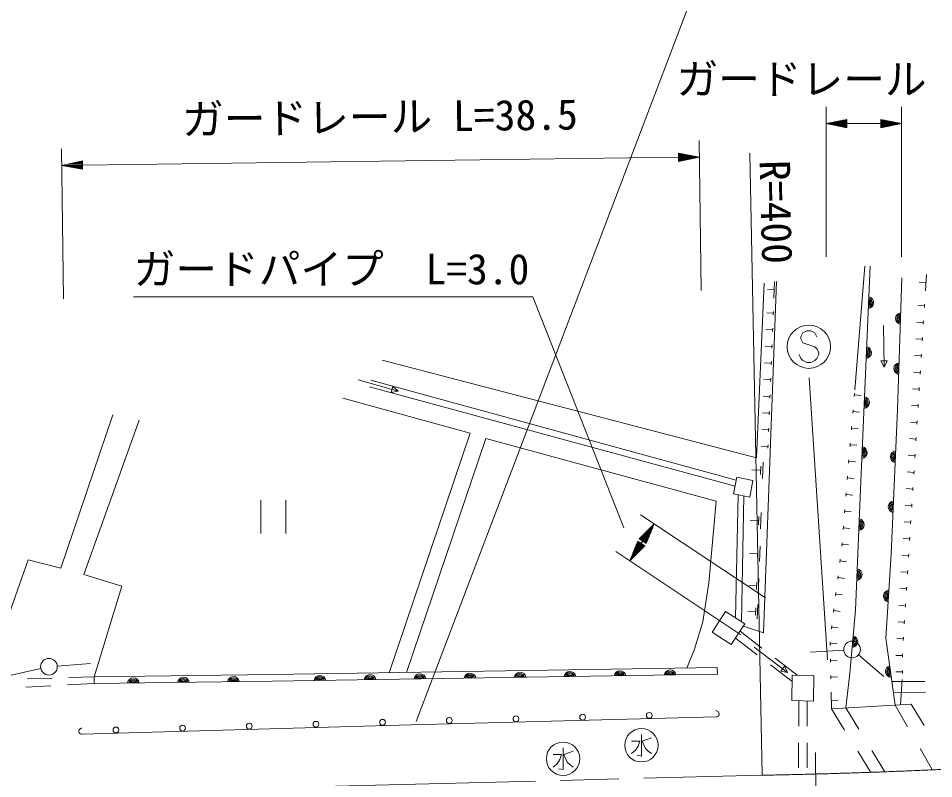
# Model space of a CAD drawing. Units: millimetres, scale not verified. Extents: x 40000 to 680000, y 20000 to 380000.
# Drawn here: x 111079 to 165978, y 288794 to 334397 of the extents above; entities that cross this region are included whole.
import ezdxf
from ezdxf.enums import TextEntityAlignment as Align

# ---------------------------------------------------------------- set-up
doc = ezdxf.new("R2010")
doc.units = ezdxf.units.MM
doc.header["$LTSCALE"] = 1000
doc.linetypes.add('CHAIN', pattern=[18.5, 12, -1.5, 3.5, -1.5])
for name, color, linetype, lineweight in [('M-BGD', 7, 'Continuous', 13), ('M-BGD-EXST', 7, 'Continuous', 13), ('M-BMK', 2, 'CHAIN', 13), ('M-BMK-SRVR', 3, 'Continuous', 13), ('M-STR-HTXT', 7, 'Continuous', 13), ('M-STR-STR1', 1, 'Continuous', 13), ('M-STR-STRC', 7, 'Continuous', 13)]:
    doc.layers.add(name, color=color, linetype=linetype, lineweight=lineweight)
doc.styles.add('ＭＳ ゴシック', font='')
doc.styles.get('ＭＳ ゴシック').set_extended_font_data('MS Gothic')

msp = doc.modelspace()

# ---------------------------------------------------------------- linework, layer by layer
at = {"layer": 'M-BGD'}
for p, q in [((161239, 312117), (161849, 319535)), ((165544, 319042), (165481, 318044)), ((155812, 318512), (155356, 308043)), ((156557, 318611), (155767, 297541)), ((156437, 318616), (156396, 317617)), ((165513, 318543), (165114, 318568)), ((156417, 318117), (156017, 318133)), ((156364, 316818), (156356, 316618)), ((165424, 317145), (165025, 317171)), ((165431, 317245), (165418, 317046)), ((156360, 316718), (155961, 316734)), ((165367, 316247), (165355, 316048)), ((156320, 315718), (155920, 315735)), ((156324, 315818), (156316, 315619)), ((162961, 315983), (163008, 313483)), ((165361, 316147), (164962, 316173)), ((165298, 315149), (164899, 315175)), ((165304, 315249), (165291, 315050)), ((156280, 314719), (155880, 314735)), ((156284, 314819), (156276, 314619)), ((165234, 314151), (164835, 314177)), ((165241, 314251), (165228, 314052)), ((132895, 313893), (155356, 308043)), ((156239, 313720), (155840, 313736)), ((156243, 313820), (156235, 313620)), ((162814, 313855), (163189, 313862)), ((163008, 313483), (162814, 313855)), ((163189, 313862), (163008, 313483)), ((165171, 313153), (164772, 313179)), ((165177, 313253), (165165, 313054)), ((131455, 312715), (133858, 312026)), ((154138, 306701), (132231, 312691)), ((156199, 312721), (155799, 312737)), ((156203, 312821), (156195, 312621)), ((132141, 312296), (154066, 306330)), ((133446, 311949), (133549, 312310)), ((133858, 312026), (133446, 311949)), ((133549, 312310), (133858, 312026)), ((161206, 311714), (161222, 311913)), ((165108, 312155), (164709, 312181)), ((165114, 312255), (165102, 312056)), ((156159, 311722), (155759, 311738)), ((156163, 311822), (156155, 311622)), ((161214, 311813), (161613, 311781)), ((156118, 310723), (155719, 310739)), ((156122, 310822), (156114, 310623)), ((161123, 310717), (161140, 310917)), ((161132, 310817), (161530, 310784)), ((165045, 311157), (164645, 311183)), ((165051, 311257), (165038, 311058)), ((164981, 310159), (164582, 310185)), ((164988, 310259), (164975, 310060)), ((156078, 309723), (155678, 309739)), ((156082, 309823), (156074, 309623)), ((161041, 309721), (161058, 309920)), ((161049, 309820), (161448, 309787)), ((164918, 309161), (164519, 309187)), ((164924, 309261), (164912, 309062)), ((156038, 308724), (155638, 308740)), ((156042, 308824), (156034, 308624)), ((160959, 308724), (160975, 308923)), ((160967, 308824), (161366, 308791)), ((164855, 308163), (164456, 308189)), ((164861, 308263), (164849, 308064)), ((155610, 307539), (155592, 307046)), ((155751, 307780), (155714, 306795)), ((160877, 307727), (160893, 307927)), ((160885, 307827), (161283, 307794)), ((155601, 307293), (155076, 307312)), ((160794, 306731), (160811, 306930)), ((164792, 307165), (164392, 307191)), ((164798, 307265), (164785, 307066)), ((160803, 306830), (161201, 306798)), ((154244, 305818), (154086, 298441)), ((160712, 305734), (160729, 305933)), ((160720, 305834), (161119, 305801)), ((164728, 306167), (164329, 306193)), ((164735, 306267), (164722, 306068)), ((125624, 305499), (125624, 303499)), ((127124, 305499), (127124, 303499)), ((154459, 298197), (154587, 305751)), ((164671, 305269), (164659, 305070)), ((155638, 304761), (155601, 303776)), ((160630, 304738), (160646, 304937)), ((160638, 304837), (161037, 304804)), ((164665, 305169), (164266, 305195)), ((155488, 304274), (154963, 304293)), ((155497, 304520), (155479, 304027)), ((164602, 304171), (164203, 304197)), ((164608, 304271), (164595, 304072)), ((160548, 303741), (160564, 303940)), ((160556, 303841), (160954, 303808)), ((164539, 303173), (164139, 303199)), ((164545, 303273), (164532, 303074)), ((155430, 302520), (155413, 302058)), ((155562, 302747), (155528, 301823)), ((160465, 302744), (160482, 302944)), ((160473, 302844), (160872, 302811)), ((155422, 302289), (154929, 302308)), ((160347, 301751), (160372, 301950)), ((164475, 302175), (164076, 302201)), ((164482, 302275), (164469, 302076)), ((160360, 301851), (160757, 301800)), ((160221, 300760), (160246, 300958)), ((160233, 300859), (160630, 300808)), ((164412, 301177), (164013, 301203)), ((164418, 301277), (164406, 301078)), ((155358, 300366), (154896, 300383)), ((155366, 300582), (155349, 300150)), ((155489, 300794), (155457, 299929)), ((160094, 299768), (160119, 299966)), ((160107, 299867), (160504, 299816)), ((164349, 300180), (163950, 300205)), ((164355, 300279), (164342, 300080)), ((155431, 299248), (155399, 298383)), ((164285, 299182), (163886, 299207)), ((164292, 299281), (164279, 299082)), ((155300, 298820), (154838, 298837)), ((155308, 299036), (155292, 298604)), ((159968, 298776), (159993, 298974)), ((159980, 298875), (160377, 298824)), ((164222, 298184), (163823, 298209)), ((164229, 298283), (164216, 298084)), ((154366, 297640), (155680, 296627)), ((154566, 297947), (155767, 297541)), ((159841, 297784), (159866, 297982)), ((159854, 297883), (160251, 297832)), ((154091, 297219), (155394, 296225)), ((164159, 297186), (163760, 297211)), ((164165, 297285), (164153, 297086)), ((155220, 296673), (157214, 295165)), ((160581, 296512), (158585, 296390)), ((159776, 296788), (159772, 296988)), ((159774, 296888), (160174, 296896)), ((156472, 296016), (157787, 295003)), ((159796, 295789), (159792, 295989)), ((161462, 296220), (162991, 294931)), ((164109, 296187), (163709, 296187)), ((164109, 296287), (164109, 296087)), ((112431, 295402), (110480, 294963)), ((113418, 295549), (115412, 295698)), ((152996, 295453), (153003, 295061)), ((156189, 295619), (157492, 294625)), ((156802, 295241), (157028, 295540)), ((157028, 295540), (157214, 295165)), ((159794, 295889), (160194, 295896)), ((111618, 294782), (113117, 294827)), ((114116, 294856), (115630, 294902)), ((115635, 294509), (115630, 294902)), ((157214, 295165), (156802, 295241)), ((159816, 294789), (159812, 294989)), ((159814, 294889), (160213, 294897)), ((164109, 295199), (163709, 295199)), ((164109, 295287), (164109, 295110)), ((113038, 294363), (111540, 294279)), ((115635, 294509), (114036, 294419)), ((163471, 294616), (165451, 294620)), ((164091, 294734), (163993, 293223)), ((159851, 292989), (159831, 293989)), ((165480, 293978), (163564, 293955)), ((157885, 291940), (157894, 293466)), ((158396, 293458), (158396, 291946)), ((159841, 293489), (160241, 293497)), ((157870, 289440), (157879, 290940)), ((158396, 290946), (158396, 289446)), ((158880, 290374), (158907, 287875))]:
    msp.add_line(p, q, dxfattribs=at)
for points in [[(160710, 293038), (160952, 295128), (161293, 298896), (161598, 306161), (162172, 319535)], [(164073, 318835), (163804, 310942), (163428, 302259), (163105, 297227), (163669, 293204)], [(130536, 311624), (138178, 309507), (133317, 295145)], [(116758, 310616), (113637, 301413), (111663, 301916), (109105, 294707)], [(115630, 294902), (117278, 300337), (115018, 301037), (118337, 310293)], [(134358, 295162), (139111, 309202), (152924, 305435), (152493, 300537), (152135, 298205), (151632, 296572), (151166, 295425)], [(152996, 295453), (126321, 295036), (115630, 294902)], [(153003, 295061), (126327, 294644), (115635, 294509)], [(152926, 292496), (133893, 292002), (114904, 291455)]]:
    msp.add_lwpolyline(points, dxfattribs=at)
for points in [[(154171, 306870), (155140, 306681), (154945, 305682), (153976, 305870)], [(153498, 298824), (152691, 297586), (153841, 296836), (154648, 298074)], [(158799, 294985), (158772, 293451), (157472, 293474), (157499, 295008)]]:
    msp.add_lwpolyline(points, close=True, dxfattribs=at)
for centre, radius in [((161080, 296543), 500), ((112919, 295511), 500), ((144924, 292488), 175), ((148922, 292592), 175), ((124931, 291944), 175), ((128929, 292059), 175), ((132927, 292175), 175), ((136926, 292281), 175), ((140925, 292385), 175), ((116934, 291714), 175), ((120932, 291829), 175)]:
    msp.add_circle(centre, radius, dxfattribs=at)
for centre, radius, start, end in [((162024, 317346), 354, 276.3395, 78.7447), ((162024, 317346), 283, 278.5636, 76.5207), ((162024, 317346), 212, 282.3099, 72.7744), ((162024, 317346), 142, 290.0216, 65.0626), ((162024, 317346), 100, 300.3393, 54.745), ((164044, 316386), 354, 96.8449, 259.2501), ((164044, 316386), 283, 99.0689, 257.026), ((164044, 316386), 212, 102.8153, 253.2797), ((164044, 316386), 142, 110.527, 245.568), ((164044, 316386), 100, 120.8447, 235.2503), ((161895, 314349), 354, 276.3395, 78.7447), ((161895, 314349), 283, 278.5636, 76.5207), ((161895, 314349), 212, 282.3099, 72.7744), ((161895, 314349), 142, 290.0216, 65.0626), ((161895, 314349), 100, 300.3393, 54.745), ((163942, 313388), 354, 96.8449, 259.2501), ((163942, 313388), 283, 99.0689, 257.026), ((163942, 313388), 212, 102.8153, 253.2797), ((163942, 313388), 142, 110.527, 245.568), ((163942, 313388), 100, 120.8447, 235.2503), ((161766, 311352), 354, 276.3395, 78.7447), ((161766, 311352), 283, 278.5636, 76.5207), ((161766, 311352), 212, 282.3099, 72.7744), ((161766, 311352), 142, 290.0216, 65.0626), ((161766, 311352), 100, 300.3393, 54.745), ((161638, 308355), 354, 276.3395, 78.7447), ((161638, 308355), 283, 278.5636, 76.5207), ((161638, 308355), 212, 282.3099, 72.7744), ((161638, 308355), 142, 290.0216, 65.0626), ((161638, 308355), 100, 300.3393, 54.745), ((163735, 308097), 354, 96.313, 258.7182), ((163735, 308097), 283, 98.537, 256.4941), ((163735, 308097), 212, 102.2834, 252.7478), ((163735, 308097), 142, 109.9951, 245.0361), ((163735, 308097), 100, 120.3127, 234.7184), ((163605, 305100), 354, 96.313, 258.7182), ((163605, 305100), 283, 98.537, 256.4941), ((163605, 305100), 212, 102.2834, 252.7478), ((163605, 305100), 142, 109.9951, 245.0361), ((163605, 305100), 100, 120.3127, 234.7184), ((161454, 304029), 354, 276.3938, 78.799), ((161454, 304029), 283, 278.6178, 76.575), ((161454, 304029), 212, 282.3642, 72.8286), ((161454, 304029), 142, 290.0759, 65.1169), ((161454, 304029), 100, 300.3936, 54.7992), ((161328, 301032), 354, 276.3938, 78.799), ((161328, 301032), 283, 278.6178, 76.575), ((161328, 301032), 212, 282.3642, 72.8286), ((161328, 301032), 142, 290.0759, 65.1169), ((161328, 301032), 100, 300.3936, 54.7992), ((163320, 299740), 354, 95.1257, 257.5309), ((163320, 299740), 283, 97.3498, 255.3068), ((163320, 299740), 212, 101.0961, 251.5605), ((163320, 299740), 142, 108.8078, 243.8488), ((163320, 299740), 100, 119.1255, 233.5311), ((161068, 297017), 354, 273.6276, 76.0328), ((161068, 297017), 283, 275.8516, 73.8087), ((161068, 297017), 212, 279.598, 70.0624), ((161068, 297017), 142, 287.3097, 62.3507), ((161068, 297017), 100, 297.6273, 52.033), ((163440, 295223), 354, 106.7823, 269.1875), ((163440, 295223), 283, 109.0063, 266.9634), ((163440, 295223), 212, 112.7527, 263.2171), ((117982, 294485), 354, 9.5184, 171.9236), ((120981, 294523), 354, 9.5184, 171.9236), ((123981, 294560), 354, 9.5184, 171.9236), ((123981, 294560), 283, 11.7424, 169.6995), ((129167, 294634), 354, 9.6932, 172.0984), ((129167, 294634), 283, 11.9172, 169.8743), ((129167, 294634), 212, 15.6636, 166.128), ((132166, 294681), 354, 9.6932, 172.0984), ((132166, 294681), 283, 11.9172, 169.8743), ((132166, 294681), 212, 15.6636, 166.128), ((132166, 294681), 142, 23.3753, 158.4163), ((135166, 294728), 354, 9.6932, 172.0984), ((135166, 294728), 283, 11.9172, 169.8743), ((135166, 294728), 212, 15.6636, 166.128), ((135166, 294728), 142, 23.3753, 158.4163), ((135166, 294728), 100, 33.6929, 148.0986), ((138166, 294775), 354, 9.6932, 172.0984), ((138166, 294775), 283, 11.9172, 169.8743), ((138166, 294775), 212, 15.6636, 166.128), ((138166, 294775), 142, 23.3753, 158.4163), ((138166, 294775), 100, 33.6929, 148.0986), ((141165, 294822), 354, 9.6932, 172.0984), ((141165, 294822), 283, 11.9172, 169.8743), ((141165, 294822), 212, 15.6636, 166.128), ((141165, 294822), 142, 23.3753, 158.4163), ((141165, 294822), 100, 33.6929, 148.0986), ((144165, 294869), 354, 9.6932, 172.0984), ((144165, 294869), 283, 11.9172, 169.8743), ((144165, 294869), 212, 15.6636, 166.128), ((144165, 294869), 142, 23.3753, 158.4163), ((144165, 294869), 100, 33.6929, 148.0986), ((147164, 294916), 354, 9.6932, 172.0984), ((147164, 294916), 283, 11.9172, 169.8743), ((147164, 294916), 212, 15.6636, 166.128), ((147164, 294916), 142, 23.3753, 158.4163), ((147164, 294916), 100, 33.6929, 148.0986), ((150164, 294963), 354, 9.6932, 172.0984), ((150164, 294963), 283, 11.9172, 169.8743), ((150164, 294963), 212, 15.6636, 166.128), ((150164, 294963), 142, 23.3753, 158.4163), ((150164, 294963), 100, 33.6929, 148.0986), ((163440, 295223), 142, 120.4644, 255.5054), ((163440, 295223), 100, 130.7821, 245.1877), ((117982, 294485), 283, 11.7424, 169.6995), ((117982, 294485), 212, 15.4887, 165.9532), ((117982, 294485), 142, 23.2005, 158.2415), ((117982, 294485), 100, 33.5181, 147.9238), ((120981, 294523), 283, 11.7424, 169.6995), ((120981, 294523), 212, 15.4887, 165.9532), ((120981, 294523), 142, 23.2005, 158.2415), ((120981, 294523), 100, 33.5181, 147.9238), ((123981, 294560), 212, 15.4887, 165.9532), ((123981, 294560), 142, 23.2005, 158.2415), ((123981, 294560), 100, 33.5181, 147.9238), ((129167, 294634), 142, 23.3753, 158.4163), ((129167, 294634), 100, 33.6929, 148.0986), ((132166, 294681), 100, 33.6929, 148.0986), ((152921, 292683), 188, 271.4847, 91.4847), ((114898, 291643), 188, 91.6505, 271.6505)]:
    msp.add_arc(centre, radius, start, end, dxfattribs=at)
at = {"layer": 'M-BGD-EXST'}
for p, q in [((147848, 291046), (148348, 291046)), ((148348, 291046), (148248, 290746)), ((148448, 291446), (148448, 290146)), ((149048, 291246), (148498, 291046)), ((148498, 291046), (148698, 290596)), ((143748, 290639), (143748, 289339)), ((144348, 290439), (143798, 290239)), ((148098, 290496), (147848, 290296)), ((148248, 290746), (148098, 290496)), ((148698, 290596), (148848, 290446)), ((148848, 290446), (149048, 290296)), ((143148, 290239), (143648, 290239)), ((143548, 289939), (143398, 289689)), ((143648, 290239), (143548, 289939)), ((143798, 290239), (143998, 289789)), ((148448, 290146), (148198, 290196)), ((143398, 289689), (143148, 289489)), ((143748, 289339), (143498, 289389)), ((143998, 289789), (144148, 289639)), ((144148, 289639), (144348, 289489))]:
    msp.add_line(p, q, dxfattribs=at)
for centre in [(148448, 290796), (143748, 289989)]:
    msp.add_circle(centre, 1000, dxfattribs=at)
at = {"layer": 'M-BMK'}
msp.add_line((111603, 287873), (155691, 289000), dxfattribs=at)
msp.add_arc((148546, 672600), 383666, 271.0671, 273.30098, dxfattribs=at)
at = {"layer": 'M-BMK-SRVR'}
msp.add_line((154953, 326312), (155691, 289000), dxfattribs=at)
at = {"layer": 'M-STR-HTXT'}
for p, q in [((159521, 320086), (159529, 329086)), ((164049, 320082), (164057, 329082)), ((159528, 328086), (160778, 328335)), ((160778, 327835), (160778, 328335)), ((162807, 328334), (162806, 327834)), ((164056, 328082), (162807, 328334)), ((159528, 328086), (160778, 327835)), ((159528, 328086), (160778, 328085)), ((160778, 328135), (159778, 328136)), ((160778, 328035), (159778, 328036)), ((160028, 328186), (160778, 328185)), ((160028, 327986), (160778, 327985)), ((160778, 328235), (160278, 328236)), ((160778, 327935), (160278, 327936)), ((160528, 328285), (160778, 328285)), ((160528, 327885), (160778, 327885)), ((160778, 328085), (162806, 328084)), ((162806, 328134), (163806, 328133)), ((164056, 328082), (162806, 328084)), ((164056, 328082), (162806, 327834)), ((162806, 328034), (163806, 328033)), ((163556, 327983), (162806, 327984)), ((162806, 327934), (163306, 327933)), ((163056, 327883), (162806, 327884)), ((163057, 328283), (162807, 328284)), ((162807, 328234), (163307, 328233)), ((163557, 328183), (162807, 328184)), ((152030, 318077), (151912, 327076)), ((113783, 317575), (113665, 326574)), ((151925, 326076), (150672, 326310)), ((150672, 326310), (150678, 325810)), ((150922, 326263), (150672, 326260)), ((150673, 326210), (151173, 326216)), ((151424, 326170), (150674, 326160)), ((150674, 326110), (151674, 326123)), ((113678, 325574), (114925, 325840)), ((113678, 325574), (114928, 325590)), ((113678, 325574), (114931, 325340)), ((114927, 325640), (113927, 325627)), ((114177, 325681), (114927, 325690)), ((114926, 325740), (114426, 325734)), ((114675, 325787), (114925, 325790)), ((114931, 325340), (114925, 325840)), ((114928, 325590), (150675, 326060)), ((151925, 326076), (150675, 326060)), ((150676, 326010), (151676, 326023)), ((151426, 325970), (150676, 325960)), ((150677, 325910), (151177, 325916)), ((151925, 326076), (150678, 325810)), ((150928, 325863), (150678, 325860)), ((114929, 325540), (113929, 325527)), ((114179, 325481), (114929, 325490)), ((114930, 325440), (114430, 325434)), ((114681, 325387), (114931, 325390)), ((141938, 317692), (117988, 317692)), ((147392, 303842), (141938, 317692)), ((155881, 299641), (148389, 304628)), ((149221, 304073), (148320, 303171)), ((148861, 303713), (148445, 303088)), ((148487, 303061), (149041, 303893)), ((149221, 304073), (148529, 303033)), ((148570, 303005), (149124, 303838)), ((149027, 303602), (148612, 302977)), ((149221, 304073), (148737, 302894)), ((147750, 301864), (148235, 303043)), ((148651, 302766), (148235, 303043)), ((148320, 303171), (148737, 302894)), ((148501, 303352), (148362, 303144)), ((148404, 303116), (148681, 303532)), ((148653, 302950), (148931, 303366)), ((148834, 303130), (148695, 302922)), ((147750, 301864), (148443, 302904)), ((147750, 301864), (148651, 302766)), ((148401, 302932), (147847, 302100)), ((148485, 302877), (147931, 302044)), ((147944, 302335), (148360, 302960)), ((148318, 302987), (148041, 302571)), ((148111, 302225), (148526, 302849)), ((148138, 302807), (148277, 303015)), ((148568, 302821), (148291, 302405)), ((148529, 303033), (148443, 302904)), ((148471, 302585), (148609, 302793)), ((154410, 297431), (146918, 302418))]:
    msp.add_line(p, q, dxfattribs=at)
at = {"layer": 'M-STR-STR1'}
for p, q in [((159851, 292989), (164623, 293258)), ((163669, 293204), (164416, 291903)), ((164623, 293258), (165400, 291975)), ((159851, 292989), (160637, 291712)), ((160710, 293038), (161492, 291758)), ((161424, 290435), (162210, 289157)), ((162274, 290478), (163056, 289198)), ((165162, 290603), (165909, 289302))]:
    msp.add_line(p, q, dxfattribs=at)
at = {"layer": 'M-STR-STRC'}
for p, q in [((134938, 292224), (153994, 342269)), ((158137, 315530), (158019, 315293)), ((158019, 315293), (158019, 315175)), ((158019, 315175), (158137, 314939)), ((158374, 315648), (158137, 315530)), ((158610, 315648), (158374, 315648)), ((158847, 315530), (158610, 315648)), ((158965, 315293), (158847, 315530)), ((158137, 314939), (158847, 314703)), ((158847, 314703), (158965, 314584)), ((158965, 314584), (159083, 314348)), ((158019, 313993), (157901, 314230)), ((159083, 314230), (158965, 313993)), ((159083, 314348), (159083, 314230)), ((158137, 313875), (158019, 313993)), ((158374, 313757), (158137, 313875)), ((158610, 313757), (158374, 313757)), ((158847, 313875), (158610, 313757)), ((158965, 313993), (158847, 313875)), ((159604, 295920), (158510, 312837))]:
    msp.add_line(p, q, dxfattribs=at)
msp.add_circle((158492, 314703), 1300, dxfattribs=at)

# ---------------------------------------------------------------- texts
at = {"layer": 'M-BMK-SRVR', "style": 'ＭＳ ゴシック'}
msp.add_text('R=400', height=1833, rotation=271.592, dxfattribs=at).set_placement((156442, 325899), align=Align.MIDDLE_LEFT)
at = {"layer": 'M-STR-HTXT', "style": 'ＭＳ ゴシック'}
for s, rotation, p in [('ガードレール L=3.8', 359.95, (161793, 329284)), ('ガードレール L=38.5', 0.752, (132786, 327025))]:
    msp.add_text(s, height=1833, rotation=rotation, dxfattribs=at).set_placement(p, align=Align.BOTTOM_CENTER)
msp.add_text('ガードパイプ  L=3.0', height=1833, dxfattribs=at).set_placement((129863, 317892), align=Align.BOTTOM_CENTER)

doc.saveas('drawing.dxf')
